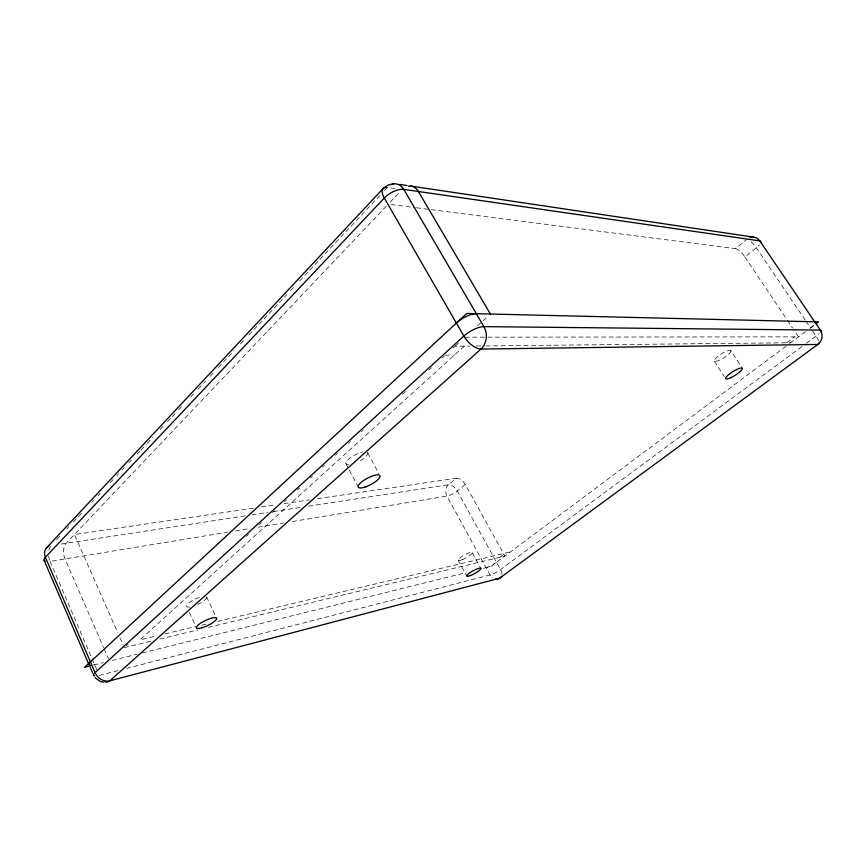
<?xml version="1.0" encoding="UTF-8"?>
<svg xmlns="http://www.w3.org/2000/svg" width="866" height="866" viewBox="0 0 866 866"><rect width="100%" height="100%" fill="white"/><g stroke="black" fill="none" stroke-linecap="round" stroke-linejoin="round"><path stroke-width="0.65" stroke-dasharray="4.33 3.25" d="M56.723 539.659L60.414 535.729M66.877 528.845L68.728 526.874M73.35 521.949L81.664 513.105M91.818 502.28L93.669 500.31M98.291 495.395L100.131 493.425M110.296 482.6L113.067 479.645M116.758 475.715L118.61 473.745M122.301 469.816L124.152 467.846M128.763 462.92L131.535 459.976M137.077 454.076L139.848 451.121M140.779 450.136L146.322 444.236M147.242 443.251L152.784 437.352M160.178 429.471L162.949 426.527M167.56 421.601L171.262 417.672M172.182 416.687L174.954 413.731M178.645 409.802L182.347 405.862M190.661 397.007L194.352 393.077M198.043 389.137L202.666 384.223M203.586 383.237L205.437 381.267M210.059 376.353L213.75 372.412M218.373 367.498L227.606 357.658M228.527 356.673L234.069 350.773M240.531 343.889L245.154 338.963M248.845 335.034L258.09 325.194M259.01 324.209L268.244 314.369M269.174 313.384L278.408 303.544M279.328 302.559L286.722 294.689M290.413 290.76L295.035 285.834M299.658 280.92L308.891 271.08M309.811 270.095L319.056 260.255M319.976 259.28L380.012 195.326M384.634 190.412L387.405 187.457L395.426 188.615M386.409 206.097L66.141 543.274A11.583 6.928 82 0 0 65.004 558.949L103.606 647.562M390.122 202.2L400.254 191.516M126.306 645.798L128.298 643.968M246.464 536.303L248.466 534.484M259.454 524.46L261.456 522.642M272.454 512.618L274.457 510.799M284.449 501.685L286.451 499.866M297.449 489.842L299.452 488.023M310.439 478L312.442 476.181M322.444 467.066L324.436 465.248M335.434 455.224L337.437 453.405M348.435 443.381L350.427 441.563M361.425 431.539L363.428 429.72M402.419 394.192L405.418 391.464M429.406 369.598L431.409 367.779M442.407 357.755L444.41 355.937M453.08 348.024L455.04 346.238L469.708 346.086M455.397 345.913L458.395 343.185M477.393 325.876L488.435 315.809M464.317 346.14L140.065 639.812L157.136 635.752M208.295 627.406L504.9 556.059L465.28 484.462A8.346 4.644 50.9 0 0 456.36 478.194L448.382 484.765L308.047 506.242M431.171 209.637L735.451 248.639L746.806 239.297M465.28 484.462L457.28 490.979A8.303 2.122 -28.8 0 1 446.943 496.11L289.904 521.938M735.451 248.639A9.905 3.096 50.3 0 1 744.912 256.975L756.289 247.73A10.338 2.955 -34 0 0 759.33 244.807M499.985 557.239L505.636 553.017M786.62 342.795L794.555 336.863M786.155 346.097L491 566.44L483.131 568.388M789.857 343.326L806.517 330.888M809.937 328.333L814.365 325.031M801.981 346.562L500.537 569.59A8.476 1.591 -28.9 0 1 490.059 574.97L126.696 668.379M806.311 343.358L816.075 336.138A10.609 2.219 -32.6 0 0 819.366 333.378M99.244 675.437L118.858 670.403M93.745 665.012L103.314 662.631M112.093 660.455L137.055 654.263M142.251 652.975L466.092 572.621M124.303 647.616L151.864 640.981M159.734 639.086L197.794 629.939M165.027 633.89L195.24 626.713M201.81 625.155L205.751 624.213M217.572 621.409L510.529 551.859M48.669 556.145A11.713 6.917 82.1 0 0 50.055 561.406L227.357 532.233M235.346 530.923L249.982 528.509M257.971 527.199L283.247 523.042M61.15 544.043L245.23 515.865M251.919 514.837L267.951 512.38M273.299 511.568L301.368 507.27M253.381 508.147L74.433 534.538L117.798 632.862M261.391 506.967L276.081 504.791M284.091 503.611L309.465 499.866M317.476 498.686L456.36 478.194M445.243 355.168L454.542 354.995M476.452 346.021L484.538 345.935M485.891 345.924L790.626 342.752M464.977 337.188L798.528 336.852L793.31 329.091M390.956 204.484L415.085 207.58M416.427 207.743L429.828 209.464M805.239 320.117L756.289 247.73A9.959 3.02 50.3 0 0 750.584 241.387M805.986 321.221L810.511 327.911A10.587 2.295 -32.8 0 0 814.289 324.598M812.6 330.996L816.075 336.138A10.273 3.161 51.7 0 1 818.543 340.793M744.912 256.975L786.609 319.099M787.356 320.214L792.574 327.976M730.861 350.665A9.775 2.306 -32.1 0 1 719.473 360.169A9.775 2.306 -32.1 0 1 717.405 356.749A9.775 2.306 -32.1 0 1 730.861 350.665L742.314 368.31M714.32 361.079L724.236 376.515M472.371 552.822L480.944 568.551M458.082 560.075L466.612 575.868M367.834 452.95L378.886 473.756M345.902 463.548L357.485 485.653M206.584 596.782L216.543 618.053M189.405 612.554L195.997 626.811M119.963 637.787L123.221 645.159M104.136 648.796L108.434 658.636M50.055 561.406L96.7 669.515M206.725 597.378A11.128 2.923 -25.4 0 1 197.751 604.371M189.492 607.055A11.128 2.923 -25.4 0 1 188.16 603.58A11.128 2.923 -25.4 0 1 200.49 597.031M367.649 452.442A12.243 3.821 -27.7 0 1 358.275 461.795M348.901 464.825A12.243 3.821 -27.7 0 1 348.338 459.467A12.243 3.821 -27.7 0 1 362.637 451.933M496.532 562.305A8.465 1.635 -28.9 0 1 486.064 567.663M48.897 550.386A11.713 6.917 82.1 0 1 51.181 545.569M94.654 664.785A12.676 3.139 -24.3 0 1 93.777 664.991M501.977 574.483A8.519 4.85 53.8 0 0 500.537 569.59L457.28 490.979A8.303 4.676 50.9 0 0 448.382 484.765A8.303 6.517 80.9 0 0 446.943 496.11L490.059 574.97A8.53 6.766 75.7 0 0 492.516 577.882M462.292 559.696A8.097 1.689 -28.7 0 0 472.338 552.562A8.097 1.689 -28.7 0 0 461.037 557.055A8.097 1.689 -28.7 0 0 462.292 559.696"/><path stroke-width="1.3" d="M46.342 548.059L383.335 188.333L388.325 184.913L393.597 183.819M816.422 323.494L818.587 321.881L466.731 313.47L84.565 667.285L91.125 665.662M399.778 184.426L407.107 185.519M410.733 186.06L753.766 237.165M103.66 682.181L100.445 681.585L95.087 677.71M490.394 314.033L418.397 191.494A15.339 11.583 -83.9 0 0 408.33 186.103M44.047 560.183L88.862 664.428M90.4 667.643L92.705 673.012M456.36 323.061A15.891 5.759 -30.3 0 1 476.332 313.698M386.68 187.381A15.523 7.036 44.8 0 0 384.298 198.022L45.389 557.271A12.33 4.016 -22.6 0 0 45.411 561.374M48.561 546.381A11.908 9.147 36.9 0 0 45.389 557.271L95.065 672.644A12.709 3.053 -24.5 0 0 94.708 675.978M90.107 665.272A12.676 3.139 -24.3 0 1 90.421 661.862M391.345 184.62A15.556 11.648 -84.2 0 1 403.783 189.383L759.807 240.9A10.338 2.955 -34 0 1 760.824 242.242M749.988 237.544A10.165 9.212 -70.2 0 1 759.807 240.9L820.34 330.087A10.609 2.219 -32.6 0 1 820.676 331.884M814.7 321.784A10.587 2.295 -32.8 0 1 815.339 323.202M501.695 576.291A8.519 4.85 53.8 0 1 499.66 578.196L109.82 680.838A12.146 7.307 78.8 0 1 105.024 681.791M495.233 579.148A8.53 6.766 75.7 0 0 499.66 578.196L817.796 344.452A10.273 3.161 51.7 0 0 818.987 342.6M463.862 336.073L95.065 672.644A12.081 9.862 44.8 0 0 109.82 680.838L480.987 349.052A15.978 12.774 -89.8 0 0 483.888 326.634L403.783 189.383A15.328 7.22 -30.8 0 0 384.298 198.022L463.862 336.073A15.945 7.718 48 0 0 480.987 349.052L817.796 344.452A10.284 9.829 -74.2 0 0 820.34 330.087L483.888 326.634A15.945 5.597 -30.3 0 0 463.862 336.073M364.976 487.082A12.319 3.605 -27.8 0 0 380.022 475.705A12.319 3.605 -27.8 0 0 362.313 481.431A12.319 3.605 -27.8 0 0 364.976 487.082M202.027 627.731A11.193 2.75 -25.6 0 0 216.673 618.302A11.193 2.75 -25.6 0 0 200.901 622.99A11.193 2.75 -25.6 0 0 202.027 627.731M470.541 575.489A8.13 1.58 -28.7 0 0 480.944 568.367A8.13 1.58 -28.7 0 0 469.859 572.74A8.13 1.58 -28.7 0 0 470.541 575.489M730.774 377.695A9.829 2.165 -31.9 0 0 742.314 368.31A9.829 2.165 -31.9 0 0 728.836 374.491A9.829 2.165 -31.9 0 0 730.774 377.695"/></g></svg>
